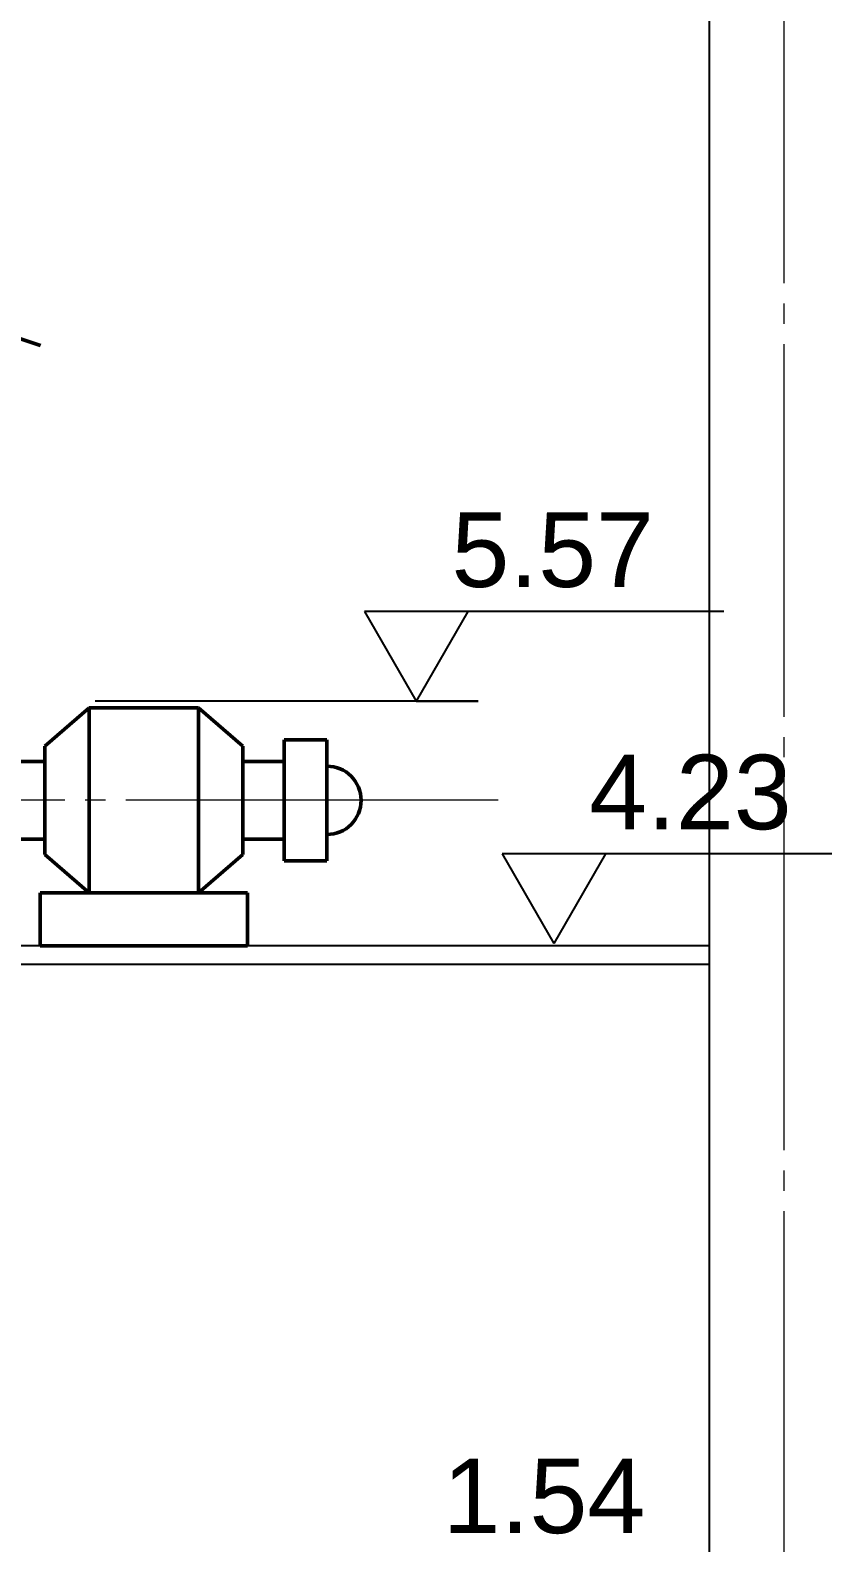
# Model space of a CAD drawing. Header units: millimetres. Extents: x 2139 to 2733, y 1509 to 1929.
# Drawn here: x 2381.9 to 2405.3, y 1760.62 to 1805.28 of the extents above; entities that cross this region are included whole.
import ezdxf

# ---------------------------------------------------------------- set-up
doc = ezdxf.new("R2010")
doc.units = ezdxf.units.MM
doc.linetypes.add('JIS_08_11', pattern=[12.8, 11, -0.6, 0.6, -0.6])
doc.layers.add('中心线', color=7, linetype='JIS_08_11', lineweight=9)
doc.layers.add('设备', color=7, linetype='Continuous', lineweight=50)
doc.layers.add('厂房', color=7, linetype='Continuous')
doc.layers.add('标注', color=7, linetype='Continuous')
doc.styles.get("Standard").update_dxf_attribs({"font": 'arial.ttf'})

# ---------------------------------------------------------------- blocks, each defined once
blk = doc.blocks.new('*U21')
at = {"layer": '中心线', "color": 0, "transparency": 16777216}
blk.add_line((0, -53.867), (0, 53.867), dxfattribs=at)
blk = doc.blocks.new('*U38')
at = {"layer": '中心线', "color": 0, "transparency": 16777216}
blk.add_line((17.96, 0), (-30.806, 0), dxfattribs=at)

msp = doc.modelspace()

# ---------------------------------------------------------------- linework, layer by layer
at = {"layer": '厂房', "color": 18, "lineweight": -3, "true_color": 0x000000}
for p, q in [((2401.96, 1750.896), (2401.96, 1850.849)), ((2401.96, 1778.249), (2370.086, 1778.249)), ((2401.96, 1777.699), (2369.416, 1777.699))]:
    msp.add_line(p, q, dxfattribs=at)
at = {"layer": '标注', "color": 18, "lineweight": -3, "true_color": 0x000000}
for p, q in [((2402.385, 1788.118), (2391.772, 1788.118)), ((2391.772, 1788.118), (2393.299, 1785.474)), ((2394.826, 1788.118), (2393.299, 1785.474)), ((2395.126, 1785.474), (2383.815, 1785.474)), ((2393.299, 1785.474), (2395.126, 1785.474)), ((2406.45, 1780.965), (2395.837, 1780.965)), ((2395.837, 1780.965), (2397.364, 1778.32)), ((2398.891, 1780.965), (2397.364, 1778.32))]:
    msp.add_line(p, q, dxfattribs=at)
at = {"layer": '设备', "color": 18, "lineweight": 50, "true_color": 0x000000}
for p, q in [((2382.206, 1795.977), (2378.974, 1797.053)), ((2383.637, 1785.274), (2382.327, 1784.145)), ((2383.637, 1785.274), (2383.637, 1782.545)), ((2383.637, 1785.274), (2385.254, 1785.274)), ((2386.87, 1785.274), (2385.254, 1785.274)), ((2386.87, 1785.274), (2386.87, 1782.545)), ((2386.87, 1785.274), (2388.18, 1784.145)), ((2389.403, 1782.545), (2389.403, 1784.331)), ((2389.403, 1784.331), (2390.661, 1784.331)), ((2390.661, 1784.331), (2390.661, 1782.545)), ((2382.327, 1784.145), (2382.327, 1782.545)), ((2388.18, 1784.145), (2388.18, 1782.545)), ((2382.327, 1783.688), (2373.193, 1783.688)), ((2389.403, 1783.688), (2388.18, 1783.688)), ((2382.327, 1780.945), (2382.327, 1782.545)), ((2383.637, 1779.815), (2383.637, 1782.545)), ((2386.87, 1779.815), (2386.87, 1782.545)), ((2388.18, 1780.945), (2388.18, 1782.545)), ((2389.403, 1782.545), (2389.403, 1780.759)), ((2390.661, 1780.759), (2390.661, 1782.545)), ((2382.327, 1781.402), (2373.193, 1781.402)), ((2389.403, 1781.402), (2388.18, 1781.402)), ((2383.637, 1779.815), (2382.327, 1780.945)), ((2386.87, 1779.815), (2388.18, 1780.945)), ((2389.403, 1780.759), (2390.661, 1780.759)), ((2383.637, 1779.815), (2382.19, 1779.815)), ((2382.19, 1779.815), (2382.19, 1778.249)), ((2383.637, 1779.815), (2385.254, 1779.815)), ((2386.87, 1779.815), (2385.254, 1779.815)), ((2386.87, 1779.815), (2388.317, 1779.815)), ((2388.317, 1779.815), (2388.317, 1778.249))]:
    msp.add_line(p, q, dxfattribs=at)
at = {"layer": '设备', "lineweight": 50}
msp.add_line((2382.19, 1778.249), (2388.317, 1778.249), dxfattribs=at)
at = {"layer": '设备', "color": 18, "lineweight": 50, "true_color": 0x000000}
msp.add_arc((2390.661, 1782.545), 1.009, 270, 90, dxfattribs=at)

# ---------------------------------------------------------------- block references
at = {"layer": '中心线'}
for name, p in [('*U21', (2404.16, 1800.482)), ('*U38', (2377.76, 1782.545))]:
    msp.add_blockref(name, p, dxfattribs=at)

# ---------------------------------------------------------------- texts
at = {"layer": '标注', "color": 18, "lineweight": -3, "true_color": 0x000000}
for s, insert, char_height, width, attachment_point in [('{\\H1.2x;5.57}', (2394.338, 1791.044), 1.83333, 15.25652, 1), ('{\\H1.2x;4.23}', (2398.403, 1783.891), 1.83333, 15.25652, 1), ('{\\H1.2x; \\H1.33333x;1.54}', (2400.06, 1763.107), 1.375, 11.44239, 3)]:
    msp.add_mtext(s, dxfattribs=dict(at, insert=insert, char_height=char_height, width=width, attachment_point=attachment_point))

doc.saveas('drawing.dxf')
